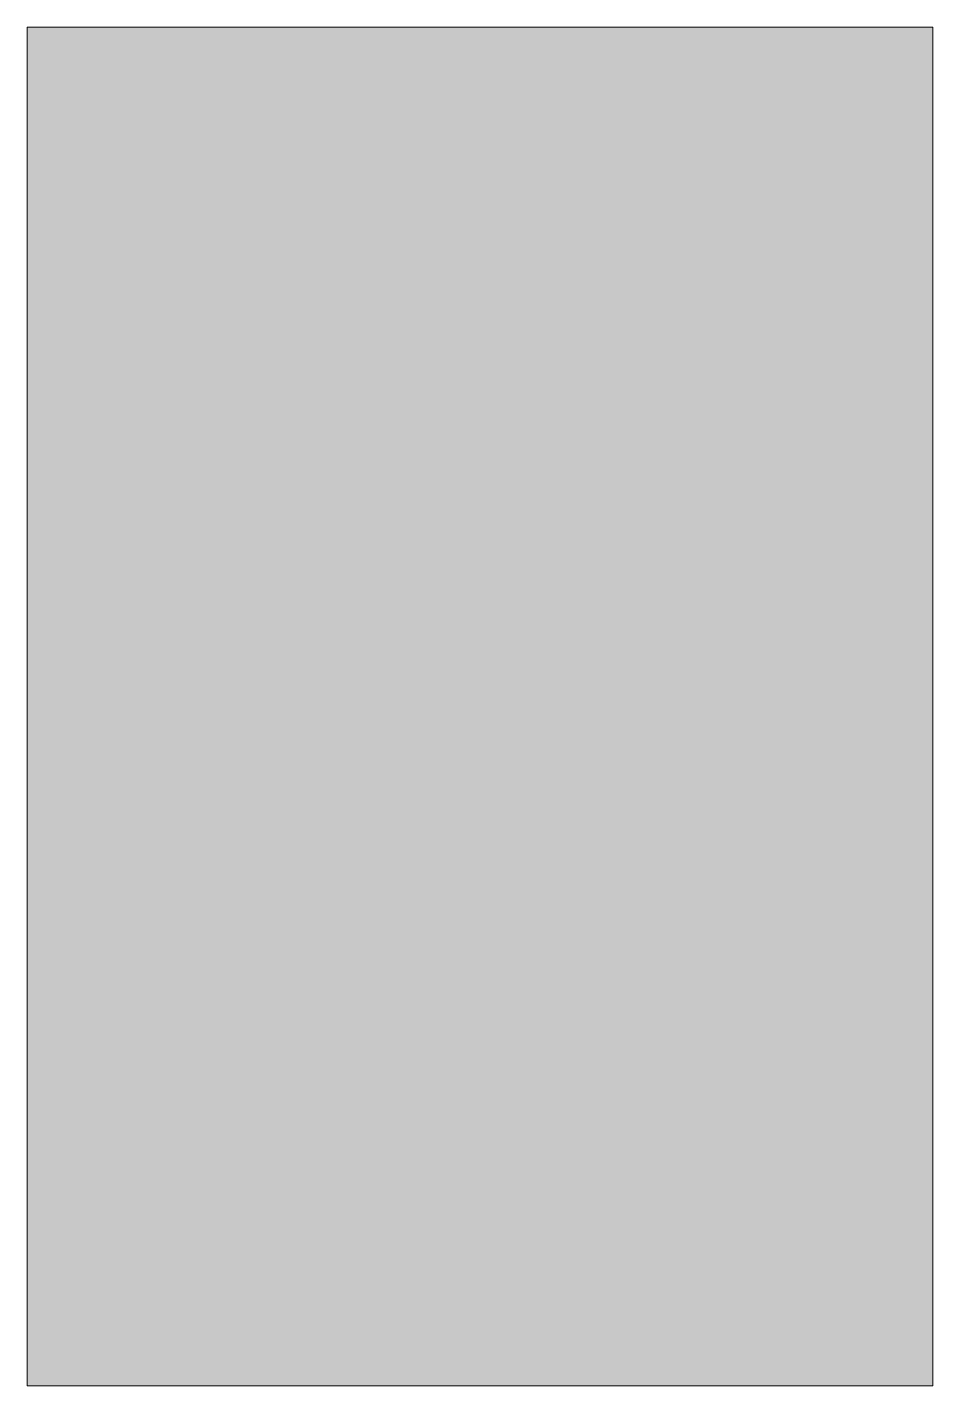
# Model space of a CAD drawing. Extents: x 29 to 970, y -1456 to -44.
import ezdxf

# ---------------------------------------------------------------- set-up
doc = ezdxf.new("R2010")
doc.units = 0
doc.header["$MEASUREMENT"] = 0
doc.layers.add('Layer 1', color=7, linetype='Continuous')

# ---------------------------------------------------------------- blocks, each defined once
blk = doc.blocks.new('block 2')
at = {"layer": 'Layer 1', "true_color": 0x9c1c1f}
h = blk.add_hatch(color=244, dxfattribs=at)
h.dxf.hatch_style = 2
h.paths.add_polyline_path([(970.4, -1455.9), (29, -1455.9), (29, -43.8), (970.4, -43.8)])
at = {"layer": 'Layer 1', "lineweight": 0}
blk.add_lwpolyline([(970.4, -1455.9), (29, -1455.9), (29, -43.8), (970.4, -43.8), (970.4, -1455.9)], dxfattribs=at)

msp = doc.modelspace()

# ---------------------------------------------------------------- block references
at = {"layer": 'Layer 1'}
msp.add_blockref('block 2', (0, 0), dxfattribs=at)

doc.saveas('drawing.dxf')
